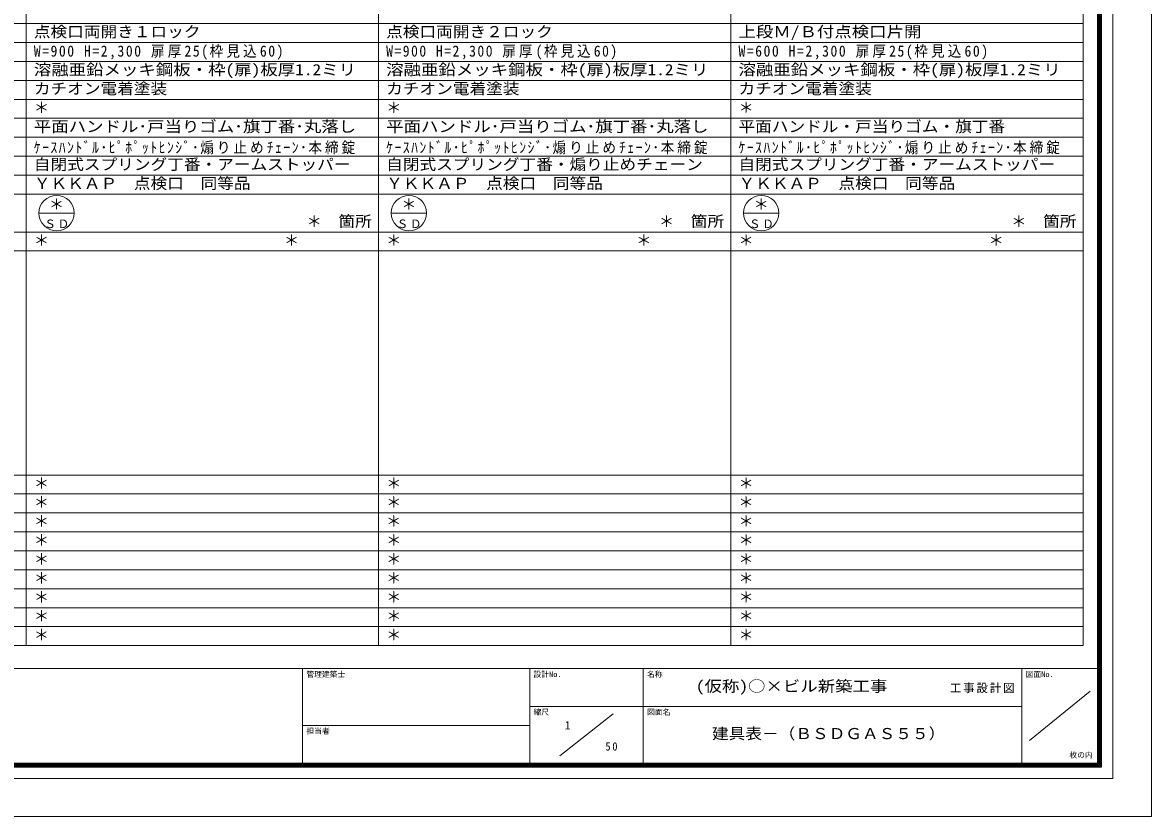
# Model space of a CAD drawing. Units: millimetres, scale not verified. Extents: x -14862 to 14850, y -10512 to 10500.
# Drawn here: x -49 to 14850, y -10500 to -30 of the extents above; entities that cross this region are included whole.
import ezdxf
from ezdxf.enums import TextEntityAlignment as Align

# ---------------------------------------------------------------- set-up
doc = ezdxf.new("R2010")
doc.units = ezdxf.units.MM
doc.header["$LTSCALE"] = 50
doc.layers.add('0-0_0', color=7, linetype='Continuous')
doc.layers.add('0-1_USER1', color=7, linetype='Continuous', lineweight=9)
doc.styles.add('ＭＳ ゴシック', font='')
doc.styles.get('ＭＳ ゴシック').set_extended_font_data('MS Gothic')

msp = doc.modelspace()

# ---------------------------------------------------------------- linework, layer by layer
at = {"layer": '0-1_USER1'}
for p, q in [((14850, -10500), (14850, 10500)), ((14340.79, -9999.25), (14340.79, 9987.41)), ((14190.23, -9849.81), (14190.23, 9837.97)), ((14140.04, -9799.06), (14140.04, 9787.22)), ((14152.45, -9812.03), (14152.45, 9799.62)), ((14165.42, -9825), (14165.42, 9812.59)), ((14177.82, -9837.41), (14177.82, 9825.57)), ((0.04, -8247.06), (0.04, 9617.94)), ((4650.04, -8247.06), (4650.04, 9617.94)), ((9300.04, -8247.06), (9300.04, 9617.94)), ((13950.04, -8247.06), (13950.04, 9617.94)), ((-13949.96, -42.06), (13950.04, -42.06)), ((-13949.96, -292.06), (13950.04, -292.06)), ((-13949.96, -542.06), (13950.04, -542.06)), ((-13949.96, -792.06), (13950.04, -792.06)), ((-13949.96, -1042.06), (13950.04, -1042.06)), ((-13949.96, -1292.06), (13950.04, -1292.06)), ((-13949.96, -1542.06), (13950.04, -1542.06)), ((-13949.96, -1792.06), (13950.04, -1792.06)), ((-13949.96, -2042.06), (13950.04, -2042.06)), ((-13949.96, -2292.06), (13950.04, -2292.06)), ((166.71, -2542.06), (633.37, -2542.06)), ((4816.7, -2542.06), (5283.37, -2542.06)), ((9466.7, -2542.06), (9933.37, -2542.06)), ((-13949.96, -2792.06), (13950.04, -2792.06)), ((-13949.96, -3042.06), (13950.04, -3042.06)), ((-13949.96, -5997.06), (13950.04, -5997.06)), ((-13949.96, -6247.06), (13950.04, -6247.06)), ((-13949.96, -6497.06), (13950.04, -6497.06)), ((-13949.96, -6747.06), (13950.04, -6747.06)), ((-13949.96, -6997.06), (13950.04, -6997.06)), ((-13949.96, -7247.06), (13950.04, -7247.06)), ((-13949.96, -7497.06), (13950.04, -7497.06)), ((-13949.96, -7747.06), (13950.04, -7747.06)), ((-13949.96, -7997.06), (13950.04, -7997.06)), ((-13949.96, -8247.06), (13950.04, -8247.06)), ((-14190.23, -8550.56), (14190.23, -8550.56)), ((3646.81, -8550.56), (3646.81, -9849.81)), ((6644.55, -8550.56), (6644.55, -9849.81)), ((8143.42, -8550.56), (8143.42, -9849.81)), ((13140.79, -8550.56), (13140.79, -9849.81)), ((14040.23, -8848.87), (13240.6, -9498.5)), ((6644.55, -9049.62), (13140.79, -9049.62)), ((7744.17, -9148.87), (7043.8, -9699.25)), ((6644.55, -9299.44), (3646.81, -9299.44)), ((14165.42, -9825), (-14164.85, -9825)), ((14152.45, -9812.03), (-14152.44, -9812.03)), ((14140.04, -9799.06), (-14140.04, -9799.06)), ((14190.23, -9849.81), (-14190.23, -9849.81)), ((14177.82, -9837.41), (-14177.82, -9837.41)), ((14340.79, -9999.25), (-14340.23, -9999.25)), ((-14850, -10500), (14850, -10500))]:
    msp.add_line(p, q, dxfattribs=at)
for centre in [(400.04, -2542.06), (5050.04, -2542.06), (9700.04, -2542.06)]:
    msp.add_circle(centre, 233.33, dxfattribs=at)

# ---------------------------------------------------------------- texts
at = {"layer": '0-0_0', "style": 'ＭＳ ゴシック'}
for s, width, p in [('点検口両開き１ロック', 1.1, (100.04, -267.06)), ('点検口両開き２ロック', 1.1, (4750.04, -267.06)), ('上段Ｍ/Ｂ付点検口片開', 1.15, (9400.04, -267.06)), ('溶融亜鉛メッキ鋼板・枠(扉)板厚1.2ミリ', 1.15, (100.04, -767.06)), ('溶融亜鉛メッキ鋼板・枠(扉)板厚1.2ミリ', 1.15, (4750.04, -767.06)), ('溶融亜鉛メッキ鋼板・枠(扉)板厚1.2ミリ', 1.15, (9400.04, -767.06)), ('カチオン電着塗装', 1.1, (100.04, -1017.06)), ('カチオン電着塗装', 1.1, (4750.04, -1017.06)), ('カチオン電着塗装', 1.1, (9400.04, -1017.06)), ('平面ハンドル･戸当りゴム･旗丁番･丸落し', 1.15, (100.04, -1517.06)), ('平面ハンドル･戸当りゴム･旗丁番･丸落し', 1.15, (4750.04, -1517.06)), ('平面ハンドル・戸当りゴム・旗丁番', 1.1, (9400.04, -1517.06)), ('自閉式スプリング丁番・アームストッパー', 1.1, (100.04, -2017.06)), ('自閉式スプリング丁番・煽り止めチェーン', 1.1, (4750.04, -2017.06)), ('自閉式スプリング丁番・アームストッパー', 1.1, (9400.04, -2017.06)), ('ＹＫＫＡＰ\u3000点検口\u3000同等品', 1.1, (100.04, -2267.06)), ('ＹＫＫＡＰ\u3000点検口\u3000同等品', 1.1, (4750.04, -2267.06)), ('ＹＫＫＡＰ\u3000点検口\u3000同等品', 1.1, (9400.04, -2267.06))]:
    msp.add_text(s, height=146.6, dxfattribs=dict(at, width=width)).set_placement(p, align=Align.BOTTOM_LEFT)
for p in [(100.04, -1267.06), (4750.04, -1267.06), (9400.04, -1267.06), (300.04, -2542.06), (4950.04, -2542.06), (9600.04, -2542.06), (3700.04, -2767.06), (8350.04, -2767.06), (13000.04, -2767.06), (100.04, -3017.06), (3400.04, -3017.06), (4750.04, -3017.06), (8050.04, -3017.06), (9400.04, -3017.06), (12700.04, -3017.06), (100.04, -6222.06), (4750.04, -6222.06), (9400.04, -6222.06), (100.04, -6472.06), (4750.04, -6472.06), (9400.04, -6472.06), (100.04, -6722.06), (4750.04, -6722.06), (9400.04, -6722.06), (100.04, -6972.06), (4750.04, -6972.06), (9400.04, -6972.06), (100.04, -7222.06), (100.04, -7222.06), (4750.04, -7222.06), (9400.04, -7222.06), (100.04, -7472.06), (4750.04, -7472.06), (9400.04, -7472.06), (100.04, -7722.06), (4750.04, -7722.06), (9400.04, -7722.06), (100.04, -7972.06), (4750.04, -7972.06), (9400.04, -7972.06), (100.04, -8222.06), (4750.04, -8222.06), (9400.04, -8222.06)]:
    msp.add_text('＊', height=146.6, dxfattribs=at).set_placement(p, align=Align.BOTTOM_LEFT)
at = {"layer": '0-0_0', "char_height": 146.6, "attachment_point": 7, "style": 'ＭＳ ゴシック'}
for s, insert in [('\\T1.23;\\W0.9;W=900\\~H=2,300\\~扉厚25(枠見込60)', (100.04, -517.06)), ('\\T1.22;\\W0.9;W=900\\~H=2,300\\~扉厚(枠見込60)', (4750.04, -517.06)), ('\\T1.23;\\W0.9;W=600\\~H=2,300\\~扉厚25(枠見込60)', (9400.04, -517.06)), ('\\T1.22;\\W0.9;ｹｰｽﾊﾝﾄﾞﾙ･ﾋﾟﾎﾟｯﾄﾋﾝｼﾞ･煽り止めﾁｪｰﾝ･本締錠', (100.04, -1767.06)), ('\\T1.22;\\W0.9;ｹｰｽﾊﾝﾄﾞﾙ･ﾋﾟﾎﾟｯﾄﾋﾝｼﾞ･煽り止めﾁｪｰﾝ･本締錠', (4750.04, -1767.06)), ('\\T1.22;\\W0.9;ｹｰｽﾊﾝﾄﾞﾙ･ﾋﾟﾎﾟｯﾄﾋﾝｼﾞ･煽り止めﾁｪｰﾝ･本締錠', (9400.04, -1767.06))]:
    msp.add_mtext(s, dxfattribs=dict(at, insert=insert))
at = {"layer": '0-1_USER1', "style": 'ＭＳ ゴシック'}
for s, width, p in [('箇所', 1.1, (4120.04, -2767.06)), ('箇所', 1.1, (8770.04, -2767.06)), ('箇所', 1.1, (13420.04, -2767.06)), ('(仮称)○×ビル新築工事', 1.15, (8836.76, -8899.62)), ('建具表－（ＢＳＤＧＡＳ５５）', 1.1, (9050.09, -9524.62))]:
    msp.add_text(s, height=146.6, dxfattribs=dict(at, width=width)).set_placement(p, align=Align.BOTTOM_LEFT)
at = {"layer": '0-1_USER1', "color": 4, "style": 'ＭＳ ゴシック'}
for s, p in [('管理建築士', (3696.81, -8683.68)), ('設計No.', (6694.55, -8683.68)), ('名称', (8193.42, -8683.68)), ('図面No.', (13190.79, -8683.68)), ('縮尺', (6694.55, -9182.74)), ('図面名', (8193.42, -9182.74)), ('担当者', (3696.81, -9432.56)), ('枚の内', (13767.38, -9748.88))]:
    msp.add_text(s, height=73.31, dxfattribs=at).set_placement(p, align=Align.BOTTOM_LEFT)
at = {"layer": '0-1_USER1', "style": 'ＭＳ ゴシック'}
msp.add_text('1', height=110, dxfattribs=at).set_placement((7106.95, -9386.28), align=Align.BOTTOM_LEFT)
at = {"layer": '0-1_USER1', "char_height": 110, "attachment_point": 7, "style": 'ＭＳ ゴシック'}
for s, insert in [('\\T1.17;ＳＤ', (240.04, -2742.06)), ('\\T1.17;ＳＤ', (4890.04, -2742.06)), ('\\T1.17;ＳＤ', (9540.04, -2742.06)), ('\\T1.17;工事設計図', (12190.79, -8874.62)), ('\\T1.36;\\W0.9;50', (7643.84, -9633.46))]:
    msp.add_mtext(s, dxfattribs=dict(at, insert=insert))

doc.saveas('drawing.dxf')
